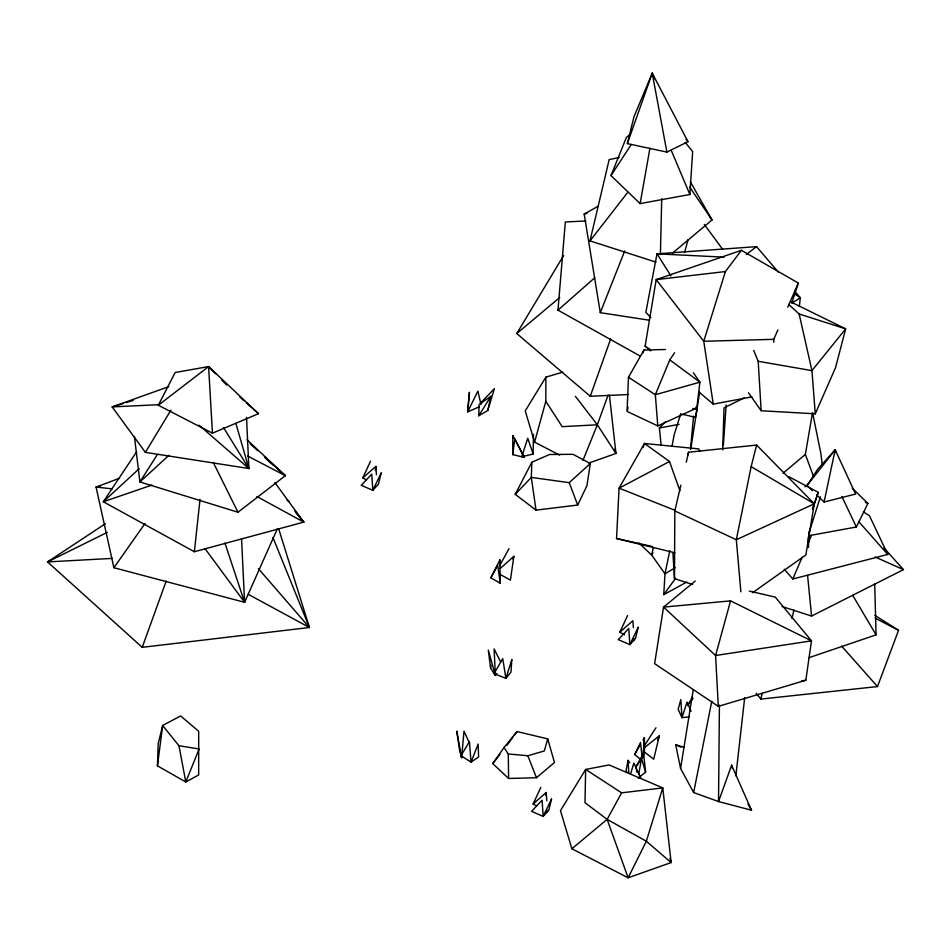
<?xml version="1.0" encoding="UTF-8"?>
<svg xmlns="http://www.w3.org/2000/svg" width="951" height="951" viewBox="0 0 951 951"><rect width="100%" height="100%" fill="white"/><g stroke="black" fill="none" stroke-linecap="round" stroke-linejoin="round"><path stroke-width="1.43" d="M559.616 455.077L534.593 442.156L545.815 401.31L545.886 377.131L562.623 372.186M512.744 454.602L512.827 435.558L524.31 457.383L512.744 454.602L514.8 438.91L524.31 457.383L523.478 456.349L533.131 454.031L533.475 434.298M692.673 584.532L674.485 578.612L674.83 510.901L680.868 485.141M719.42 705.155L718.528 801.562L751.504 810.216L731.616 765.21L718.528 801.562L693.659 792.552L680.583 768.456L675.697 744.788L684.161 747.308M722.689 449.906L724.02 407.872L744.169 397.91M660.398 254.642L661.718 198.735M480.112 403.521L494.401 388.65L487.756 410.535L478.745 415.789L479.09 404.579M157.438 765.84L158.199 743.563L162.669 725.494L180.631 715.937L198.688 731.283L198.664 774.994L185.802 781.984L157.438 765.84L162.669 725.494L178.966 745.762L185.802 781.984L199.128 748.96L178.966 745.762M531.847 462.222L531.324 477.402L536.007 510.14L577.685 505.04L586.933 485.711L590.333 463.506L573.001 454.316L549.642 454.483L531.847 462.222L515.228 494.318L536.007 510.14M665.474 349.504L643.934 350.039L628.468 377.262L627.078 411.45L657.795 425.905L696.821 407.979L699.9 382.171L693.35 372.756M809.158 531.68L808.374 547.455L808.279 537.172M674.889 552.793L616.533 538.516L619.089 488.16L644.457 443.463L698.64 448.896L700.126 451.404M686.717 582.06L663.75 594.672L664.987 573.822L669.825 550.605M629.705 134.697L626.364 137.479L610.982 175.602L640.13 203.597L689.879 194.491L692.649 151.542L685.219 142.424M723.342 445.532L726.148 404.995M643.007 755.118L644.386 737.607L642.995 740.033M499.644 562.588L499.869 559.925L490.859 577.828L500.309 583.272L499.869 559.925M640.332 356.15L557.975 310.157L565.346 221.975L585.828 220.965M690.497 449.098L693.588 416.146L695.431 417.311L696.893 409.762L695.763 407.385M274.827 482.537L303.773 522.099L194.373 551.735L200.019 499.358M735.86 775.826L744.681 697.642M799.339 306.484L800.326 297.782L794.62 291.113M375.3 470.507L375.847 466.418L362.783 477.901L366.385 479.851M545.815 795.226L546.183 792.504L533.107 803.987L536.721 805.937M695.229 581.037L663.548 607.107L654.609 663.643L718.302 706.367L805.83 680.25L811.476 640.843L775.267 597.097L749.34 591.118M500.262 568.436L513.861 556.311L510.414 580.122L500.357 574.547M690.771 449.027L699.556 392.704M680.583 768.456L693.279 689.653M650.71 350.895L645.123 346.14L656.178 279.618L741.423 250.303L798.317 283.053L792.017 302.418M813.521 476.415L805.354 454.435L812.546 412.508L820.927 453.829L822.128 463.981M640.13 203.597L649.949 148.154M643.245 757.032L644.528 749.959L644.386 737.607M496.886 673.427L495.352 675.448L490.561 668.113L491.061 665.367M653.159 547.966L651.815 555.229L664.987 573.822L675.151 567.759M672.024 446.316L674.176 434.702L680.821 413.483M638.703 774.031L641.568 758.636L645.622 772.164L639.25 777.181L640.677 777.93L633.877 763.047L630.418 774.364M693.659 792.552L711.788 701.244M687.823 455.077L688.595 452.236L756.616 445.056L751.147 466.632L736.324 539.752L740.865 591.807M629.752 762.726L628.076 760.384L626.055 770.203L626.935 772.604M824.077 502.033L835.18 449.799L855.603 494.056L824.077 502.033L816.624 494.782M487.756 410.535L490.942 396.246L480.279 403.747M791.993 618.566L793.942 609.983M686.242 462.245L688.595 452.236M655.976 262.119L589.989 240.876L609.175 159.637L619.256 157.426M627.41 410.059L628.076 407.266M643.863 748.092L659.281 735.836L653.706 759.219L644.196 751.813M874.896 615.38L898.54 630.323L877.5 686.574L760.824 699.08L762.191 693.362M627.351 143.601L633.984 116.759L652.243 73.203L688.001 141.687L666.889 152.101L627.351 143.601L652.243 73.203L654.276 78.778M684.542 252.597L688.06 239.723M730.558 600.866L663.548 607.107L715.58 655.512L811.476 640.843L730.558 600.866L715.58 655.512L718.302 706.367M547.728 738.868L544.293 750.981L527.853 755.736L508.274 753.965L504.006 747.534L517.035 731.569L547.728 738.868L554.492 762.524L536.435 777.728L508.607 778.477L492.749 763.594L504.006 747.534M643.066 352.833L643.934 350.039M741.423 250.303L725.399 271.558L703.764 341.266L713.262 404.139L751.896 396.864M808.932 533.047L820.392 496.814M521.742 456.765L527.746 438.245L533.131 454.031M812.665 508.999L818.276 492.356L788.878 476.724M642.995 447.612L644.457 443.463L669.504 461.508L679.906 490.74M812.463 508.726L818.276 492.356M563.61 255.534L516.773 333.539L590.262 396.27L610.685 338.889M105.418 523.692L47.55 561.922L142.222 647.334L166.163 581.132M582.915 460.462L597.335 424.788L608.093 395.045M657.723 739.926L659.281 735.836M649.474 320.237L600.295 312.677L624.724 250.886M512.839 558.867L513.861 556.311M674.568 352.773L669.789 359.87L655.334 394.724L657.795 425.905M652.909 552.614L651.815 555.229L638.929 543.009M784.278 569.185L792.825 578.993L802.145 557.191M807.97 543.568L811.465 535.389M773.829 342.289L773.781 339.329L777.87 329.949M787.797 307.173L798.317 283.053M748.473 392.787L761.157 410.737L815.269 413.816L835.525 367.68L845.653 328.868L790.685 301.847M119.648 478.198L96.063 487.067L113.894 567.723L244.597 602.304L277.466 528.59M362.783 477.901L370.521 461.259M533.107 803.987L540.857 787.345M624.617 634.828L619.814 632.225L627.553 615.582M640.296 759.136L634.674 754.583L640.51 742.458L642.234 758.102M809.467 535.579L856.375 527.009L867.918 503.459L852.144 488.065M158.318 405.257L175.139 372.507L208.59 366.575L258.494 413.673L212.453 433.169L158.318 405.257L208.59 366.575L215.592 373.731M490.859 577.828L497.658 565.31L500.309 583.272L499.786 579.23M571.872 848.767L607.13 819.37L621.633 792.837L662.776 787.903L671.144 862.557L628.124 877.797L571.872 848.767L560.46 810.644L585.661 769.442L609.092 764.949L662.776 787.903L646.335 841.231L628.124 877.797L607.13 819.37L584.996 802.703L585.661 769.442L621.633 792.837M499.489 565.976L509.011 548.656M636.908 772.26L635.993 766.863L643.53 753.192L645.622 772.164M692.566 696.738L687.668 705.559L693.029 698.45M634.674 754.583L639.524 746.095M494.009 673.712L502.734 658.567L505.908 678.384L494.211 673.688M460.89 755.843L469.402 741.649L471.066 762.084L478.603 756.948L478.139 744.051L471.066 762.084L461.092 755.855M246.535 417.418L248.889 468.522L145.384 452.355L170.918 410.143M545.886 377.131L525.237 410.903L534.593 442.156M478.745 415.789L490.942 396.246M157.379 454.495L139.916 481.943L237.964 512.232L285.348 475.678L247.058 439.802M644.041 746.166L655.964 727.765M610.982 175.602L631.238 144.516M812.368 490.645L807.042 485.462L817.741 469.212L835.18 449.799L835.858 452.64M136.671 451.677L103.326 501.771L194.373 551.735M635.993 766.863L641.568 758.636M113.894 567.723L145.039 523.454M663.75 594.672L675.602 578.22M506.859 745.418L512.791 737.334M514.491 735.028L517.035 731.569M589.989 240.876L627.922 192.15M492.749 763.594L499.869 754.535M807.042 485.462L835.18 449.799M517.082 492.024L515.228 494.318L531.324 477.402L569.221 482.668L590.333 463.506M661.159 445.496L659.388 427.974L665.522 421.626M139.262 468.629L103.326 501.771L152.005 485.046M168.969 455.256L139.916 481.943L134.412 436.461M557.975 310.157L594.755 277.751M619.814 632.225L632.879 620.741L633.378 627.648M783.065 473.218L805.354 454.435M516.773 333.539L559.699 297.532M672.583 253.073L712.014 219.954L690.283 181.724M638.109 778.084L640.677 777.93M746.25 254.523L756.532 246.642L778.429 272.212M462.638 756.913L461.58 757.674L459.547 750.066L456.777 731.164L461.58 757.674L464.005 731.176L469.485 743.171M804.938 486.781L807.34 485.069M752.526 592.758L805.854 554.98L814.27 503.792L756.616 445.056M791.719 303.203L800.326 297.782L794.216 293.645M600.295 312.677L584.187 214.094L598.334 206.117M669.504 461.508L619.089 488.16L675.151 510.366M782.079 606.524L811.583 616.058L903.45 569.637L883.99 547.907M107.308 532.346L47.55 561.922L112.325 558.392M479.019 406.933L467.678 411.854L469.402 392.406L467.678 411.854L477.889 391.134L481.016 404.591M168.814 386.629L112.159 406.909L145.384 452.355M588.835 463.066L615.963 453.449L609.425 395.176M808.956 657.688L876.073 634.864L874.694 583.593M584.187 214.094L587.005 213.214M123.404 403.462L112.159 406.909L158.674 404.698M126.221 402.606L133.259 400.442M792.825 578.993L887.758 554.445L869.452 515.715L863.377 511.888M100.414 486.199L96.063 487.067L112.254 488.862M659.388 427.974L679.097 424.348M801.515 680.94L805.83 680.25M142.222 647.334L309.42 627.494L278.643 528.685M725.399 271.558L656.178 279.618L703.764 341.266L773.781 339.329M689.178 716.935L681.974 717.648L678.158 709.303L680.833 699.556L681.974 717.648L687.074 702.04L691.068 711.253M756.532 246.642L657.01 253.834L645.836 312.344L650.888 317.658M615.963 453.449L597.335 424.788L562.172 426.666L545.815 401.31M590.262 396.27L628.516 394.522M724.163 257.15L657.01 253.834L670.942 275.921M753.739 350.455L758.185 361.285L811.94 370.628L845.653 328.868L799.149 313.985L788.629 304.379M616.533 538.516L652.564 546.563M682.473 414.315L695.431 417.311M692.744 408.407L696.893 409.762M675.697 744.788L681.106 747.189M865.244 502.259L867.918 503.459M875.086 556.965L903.45 569.637M674.83 510.901L736.324 539.752L814.27 503.792L751.147 466.632M875.098 618.079L898.54 630.323M247.652 456.005L285.348 475.678L264.437 456.753M634.115 639.975L633.782 638.608M248.377 594.387L309.42 627.494L272.949 537.505M547.419 811.726L547.087 810.371M256.877 496.505L303.773 522.099L294.513 510.544M607.13 819.37L646.335 841.231L671.144 862.557L669.956 858.349M628.468 377.262L655.334 394.724L699.9 382.171L669.789 359.87M286.976 500.143L289.413 501.783M645.123 346.14L649.937 349.397M698.747 391.776L713.262 404.139M199.044 425.145L248.889 468.522L235.872 423.361M265.4 458.239L274.268 465.99M278.702 469.865L285.348 475.678M239.676 396.888L244.098 400.846M246.321 402.82L258.494 413.673M250.125 443.808L257.828 450.774M221.595 379.865L226.6 384.977M841.635 646.121L877.5 686.574M858.563 521.421L887.758 554.445M686.051 139.464L688.001 141.687M258.422 568.686L309.42 627.494M296.165 512.969L303.773 522.099M756.14 693.338L760.824 699.08M575.379 396.305L597.335 424.788M710.242 217.636L712.014 219.954L689.689 187.038M704.251 224.4L722.665 249.305M204.917 548.513L244.597 602.304L241.554 538.884M223.556 427.653L248.889 468.522M852.726 595.338L876.073 634.864M747.962 804.023L751.504 810.216M500.642 661.944L494.116 648.915L495.352 675.448L488.315 650.104L490.561 668.113M213.226 462.364L237.964 512.232M841.873 496.505L856.375 527.009M671.168 150.175L689.879 194.491M527.853 755.736L536.435 777.728M569.221 482.668L577.685 505.04M224.959 543.104L244.597 602.304M614.786 449.288L615.57 452.07M512.827 435.558L513.552 438.352M799.149 313.985L811.94 370.628L815.269 413.816M731.616 765.21L732.211 767.956M652.243 73.203L666.889 152.101M807.589 575.498L811.583 616.058M546.183 792.504L546.789 800.778M375.847 466.418L376.453 474.704M672.916 552.531L674.485 578.612M758.185 361.285L761.157 410.737M628.076 760.384L628.789 773.008M208.59 366.575L212.453 433.169M508.274 753.965L508.607 778.477M511.816 659.614L510.996 672.048L505.908 678.384L511.816 659.614M381.185 473.004L378.427 484.178L372.816 490.3L361.214 485.295L371.746 474.145L372.816 490.3L381.185 473.004M551.521 799.09L548.763 810.264L543.152 816.386L531.55 811.369L542.082 800.231L543.152 816.386L551.521 799.09M638.216 627.327L635.458 638.501L629.847 644.623L618.245 639.619L628.777 628.468L629.847 644.623L638.216 627.327"/></g></svg>
